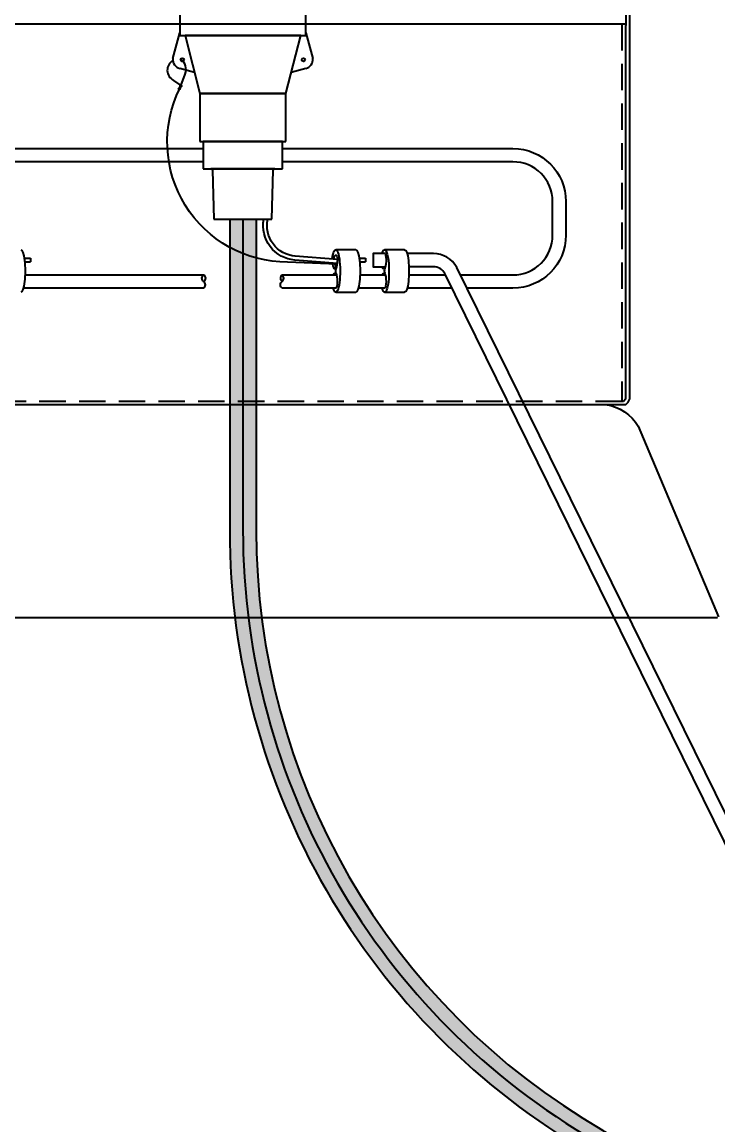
# Model space of a CAD drawing. Header units: feet. Extents: x -208 to 2089, y -974 to 342.
# Drawn here: x 274.48 to 294.19, y 74.68 to 105.92 of the extents above; entities that cross this region are included whole.
import ezdxf
from ezdxf import colors
from ezdxf.entities.mleader import LeaderData, LeaderLine
from ezdxf.math import Vec2, Vec3

# ---------------------------------------------------------------- set-up
doc = ezdxf.new("R2010")
doc.units = ezdxf.units.FT
doc.header["$MEASUREMENT"] = 0
doc.linetypes.add('HIDDEN', pattern=[0.375, 0.25, -0.125])
doc.layers.get('Defpoints').update_dxf_attribs({"color": 5})
for name, color, linetype in [('E-CABL-ACF', 1, 'AC_CABLE_FEEDER'), ('E-CABL-UG4', 64, 'GROUND_WIRE_G4'), ('E-DETL', 7, 'Continuous'), ('E-DETL-1', 7, 'Continuous'), ('E-EQPM-ENCL', 8, 'Continuous'), ('E-GRND', 3, 'Continuous'), ('G-ANNO-TEXT', 1, 'Continuous')]:
    doc.layers.add(name, color=color, linetype=linetype)
doc.styles.add('NEI-A', font='arial.ttf', dxfattribs={"height": 0.1})
doc.linetypes.add('AC_CABLE_FEEDER', pattern='A,0.2,-0.05,0,-0.05,0.2,-0.12,["ACF",Standard,S=0.1,R=0,X=-0.05,Y=-0.05],-0.3,0.2,-0.05,0,-0.05', length=1.22)
doc.linetypes.add('GROUND_WIRE_G4', pattern='A,1,-0.2,["G4",Standard,S=0.1,R=0,X=-0.1,Y=-0.05],-0.2', length=1.4)

msp = doc.modelspace()

# ---------------------------------------------------------------- hatches: boundary and pattern name
at = {"layer": 'E-CABL-ACF', "linetype": 'Continuous'}
h = msp.add_hatch(color=252, dxfattribs=at)
h.dxf.hatch_style = 1
edge = h.paths.add_edge_path()
edge.add_line((322.5310740244892, 59.01513827379364), (322.5310740244892, 59.77147342977392))
edge.add_arc((327.6972090847606, 99.05826094846861), 39.6250000000004, 239.99999999999972, 262.5086998789701, ccw=False)
edge.add_line((307.8847090847602, 64.74200432351), (290.9230495049719, 74.53482304780371))
edge.add_arc((300.735549504972, 91.53057159707319), 19.62499999999992, 179.9999999999999, 239.99999999999972, ccw=False)
edge.add_line((281.1105495049721, 91.53057159707322), (281.1105495049721, 100.3370661707771))
edge.add_line((281.110549504972, 100.3370661707771), (280.360549504972, 100.3370661707771))
edge.add_line((280.360549504972, 100.3370661707771), (280.360549504972, 91.53057159707319))
edge.add_arc((300.735549504972, 91.53057159707319), 20.37499999999997, 180, 239.9999999999997)
edge.add_line((290.548049504972, 73.88530399496534), (307.5097090847602, 64.09248527067163))
edge.add_arc((327.6972090847605, 99.0582609484685), 40.3750000000003, 239.9999999999997, 262.6486332502362)
h = msp.add_hatch(color=252, dxfattribs=at)
h.dxf.hatch_style = 1
edge = h.paths.add_edge_path()
edge.add_line((322.5310740244892, 59.01513827379364), (322.5310740244892, 59.77147342977392))
edge.add_arc((327.6972090847606, 99.05826094846861), 39.6250000000004, 239.99999999999972, 262.5086998789701, ccw=False)
edge.add_line((307.8847090847602, 64.74200432351), (290.9230495049719, 74.53482304780371))
edge.add_arc((300.735549504972, 91.53057159707319), 19.62499999999992, 179.9999999999999, 239.99999999999972, ccw=False)
edge.add_line((281.1105495049721, 91.53057159707322), (281.1105495049721, 100.3370661707771))
edge.add_line((281.110549504972, 100.3370661707771), (280.360549504972, 100.3370661707771))
edge.add_line((280.360549504972, 100.3370661707771), (280.360549504972, 91.53057159707319))
edge.add_arc((300.735549504972, 91.53057159707319), 20.37499999999997, 180, 239.9999999999997)
edge.add_line((290.548049504972, 73.88530399496534), (307.5097090847602, 64.09248527067163))
edge.add_arc((327.6972090847605, 99.0582609484685), 40.3750000000003, 239.9999999999997, 262.6486332502362)

# ---------------------------------------------------------------- linework, layer by layer
at = {"layer": 'Defpoints', "linetype": 'Continuous', "flags": 128}
msp.add_lwpolyline([(280.735549504972, 100.337066170777), (280.735549504972, 91.53057159707316, 0.2679491924311235), (290.7355495049721, 74.21006352138437), (307.6972090847604, 64.41724479709063, 0.09884090696426515), (322.5310740244892, 59.39327577843395, 0.09884090696426515)], format="xyb", dxfattribs=at)
msp.add_lwpolyline([(280.735549504972, 100.337066170777), (280.735549504972, 91.53057159707316, 0.2679491924311235), (290.7355495049721, 74.21006352138437), (307.6972090847604, 64.41724479709063, 0.09884090696426515), (322.5310740244892, 59.39327577843395, 0.09884090696426515)], format="xyb", dxfattribs=at)
at = {"layer": 'E-CABL-ACF', "linetype": 'Continuous', "flags": 128}
for points in [[(280.360549504972, 100.337066170777), (280.360549504972, 91.53057159707316, 0.2679491924311235), (290.5480495049721, 73.8853039949652), (307.5097090847604, 64.09248527067146, 0.09914627132683146), (322.5310740244892, 59.01513827379358, 0.09914627132683146)], [(280.360549504972, 100.337066170777), (280.360549504972, 91.53057159707316, 0.2679491924311235), (290.5480495049721, 73.8853039949652), (307.5097090847604, 64.09248527067146, 0.09914627132683146), (322.5310740244892, 59.01513827379358, 0.09914627132683146)], [(281.110549504972, 100.337066170777), (281.110549504972, 91.53057159707316, 0.2679491924311238), (290.9230495049721, 74.53482304780354), (307.8847090847604, 64.7420043235098, 0.09852973212046658), (322.5310740244892, 59.77147342977386, 0.09852973212046658)], [(281.110549504972, 100.337066170777), (281.110549504972, 91.53057159707316, 0.2679491924311238), (290.9230495049721, 74.53482304780354), (307.8847090847604, 64.7420043235098, 0.09852973212046658), (322.5310740244892, 59.77147342977386, 0.09852973212046658)]]:
    msp.add_lwpolyline(points, format="xyb", dxfattribs=at)
at = {"layer": 'E-CABL-UG4', "linetype": 'Continuous', "flags": 128}
msp.add_lwpolyline([(279.6238609148209, 98.38428364151997, 0.5127015254162051), (279.6238609148209, 98.57178364151997, -0.5127015254162851), (279.6238609148209, 98.75928364151997, -0.5127015254162851), (279.6238609148209, 98.57178364151997, 0.5127015254162851)], format="xyb", dxfattribs=at)
msp.add_lwpolyline([(279.6238609148209, 98.38428364151997, 0.5127015254162051), (279.6238609148209, 98.57178364151997, -0.5127015254162851), (279.6238609148209, 98.75928364151997, -0.5127015254162851), (279.6238609148209, 98.57178364151997, 0.5127015254162851)], format="xyb", dxfattribs=at)
at = {"layer": 'E-DETL', "color": 41}
for p, q in [((278.9533130702837, 112.1758415218174), (278.9533130702837, 105.5376440997223)), ((278.9533130702837, 112.1758415218174), (278.9533130702837, 105.5376440997223)), ((282.5155402953736, 105.5376440997223), (282.5155402953736, 112.1758415218174)), ((282.5155402953736, 105.5376440997223), (282.5155402953736, 112.1758415218174)), ((278.7524870950438, 104.8928634881359), (278.9533130702837, 105.6201290621511)), ((278.7524870950438, 104.8928634881359), (278.9533130702837, 105.6201290621511)), ((282.5155402953736, 105.6201290621511), (282.7163662706135, 104.8928634881359)), ((282.5155402953736, 105.6201290621511), (282.7163662706135, 104.8928634881359)), ((278.9533130702837, 105.5376440997223), (279.0960127045742, 105.5376440997223)), ((278.9533130702837, 105.5376440997223), (279.0960127045742, 105.5376440997223)), ((279.0960127045742, 105.5376440997223), (279.5188476259954, 103.8992617402844)), ((282.372840661083, 105.5376440997223), (279.0960127045742, 105.5376440997223)), ((279.0960127045742, 105.5376440997223), (282.5155402953736, 105.5376440997223)), ((279.0960127045742, 105.5376440997223), (279.5188476259954, 103.8992617402844)), ((282.372840661083, 105.5376440997223), (279.0960127045742, 105.5376440997223)), ((279.0960127045742, 105.5376440997223), (282.5155402953736, 105.5376440997223)), ((281.9500057212789, 103.8992617402844), (282.372840661083, 105.5376440997223)), ((281.9500057212789, 103.8992617402844), (282.372840661083, 105.5376440997223)), ((279.3655564970427, 104.4964755926386), (278.9480490336842, 104.607464256321)), ((279.3655564970427, 104.4964755926386), (278.9480490336842, 104.607464256321)), ((282.5208043319731, 104.607464256321), (282.1032968686146, 104.4964755926386)), ((282.5208043319731, 104.607464256321), (282.1032968686146, 104.4964755926386)), ((279.5188476259954, 103.8992617402844), (279.5188476259954, 102.5356873385956)), ((281.9500057212789, 103.8992617402844), (279.5188476259954, 103.8992617402844)), ((279.5188476259954, 103.8992617402844), (281.9500057212789, 103.8992617402844)), ((279.5188476259954, 103.8992617402844), (279.5188476259954, 102.5356873385956)), ((281.9500057212789, 103.8992617402844), (279.5188476259954, 103.8992617402844)), ((279.5188476259954, 103.8992617402844), (281.9500057212789, 103.8992617402844)), ((281.9500057212789, 102.5356873385956), (281.9500057212789, 103.8992617402844)), ((281.9500057212789, 102.5356873385956), (281.9500057212789, 103.8992617402844)), ((279.5188476259954, 102.5356873385956), (279.6139807400331, 102.5356873385956)), ((279.5188476259954, 102.5356873385956), (279.6139807400331, 102.5356873385956)), ((279.6139807400331, 102.5356873385956), (279.6139807400331, 101.7640626239803)), ((281.8548726256242, 102.5356873385956), (279.6139807400331, 102.5356873385956)), ((279.6139807400331, 102.5356873385956), (281.9500057212789, 102.5356873385956)), ((279.6139807400331, 102.5356873385956), (279.6139807400331, 101.7640626239803)), ((281.8548726256242, 102.5356873385956), (279.6139807400331, 102.5356873385956)), ((279.6139807400331, 102.5356873385956), (281.9500057212789, 102.5356873385956)), ((281.8548726256242, 101.7640626239803), (281.8548726256242, 102.5356873385956)), ((281.8548726256242, 101.7640626239803), (281.8548726256242, 102.5356873385956)), ((279.6139807400331, 101.7640626239803), (279.8253664808205, 101.7640626239803)), ((279.6139807400331, 101.7640626239803), (279.8253664808205, 101.7640626239803)), ((279.8253664808205, 101.7640626239803), (279.8729330378393, 101.721760177093)), ((281.6434868848368, 101.7640626239803), (279.8253664808205, 101.7640626239803)), ((279.8253664808205, 101.7640626239803), (281.8548726256242, 101.7640626239803)), ((279.8253664808205, 101.7640626239803), (279.8729330378393, 101.721760177093)), ((281.6434868848368, 101.7640626239803), (279.8253664808205, 101.7640626239803)), ((279.8253664808205, 101.7640626239803), (281.8548726256242, 101.7640626239803)), ((279.8729330378393, 101.721760177093), (279.9152355582588, 100.337066170777)), ((279.8729330378393, 101.721760177093), (279.9152355582588, 100.337066170777)), ((281.5536178073985, 100.337066170777), (281.595920346201, 101.721760177093)), ((281.5536178073985, 100.337066170777), (281.595920346201, 101.721760177093)), ((281.595920346201, 101.721760177093), (281.6434868848368, 101.7640626239803)), ((281.595920346201, 101.721760177093), (281.6434868848368, 101.7640626239803)), ((279.9152355582588, 100.337066170777), (281.5536178073985, 100.337066170777)), ((279.9152355582588, 100.337066170777), (281.5536178073985, 100.337066170777))]:
    msp.add_line(p, q, dxfattribs=at)
for centre in [(279.0187272542997, 104.8531380483226), (279.0187272542997, 104.8531380483226), (282.4501260929746, 104.8531380483226), (282.4501260929746, 104.8531380483226)]:
    msp.add_circle(centre, 0.04886597132423846, dxfattribs=at)
for centre, radius, start, end in [((279.0162114213127, 104.8638720205527), 0.2653130706517117, 173.7266101157826, 214.4198144140572), ((279.0162114213127, 104.8638720205527), 0.2653130706517117, 173.7266101157826, 214.4198144140572), ((279.0162115307754, 104.8638720478218), 0.2653131763633528, 214.4198059099006, 255.1130102081754), ((279.0162115307754, 104.8638720478218), 0.2653131763633528, 214.4198059099006, 255.1130102081754), ((282.4526418348819, 104.8638720478217), 0.2653131763633028, 284.8869897918231, 325.5801940901053), ((282.4526418348819, 104.8638720478217), 0.2653131763633028, 284.8869897918231, 325.5801940901053), ((282.4526419443446, 104.8638720205527), 0.2653130706517052, 325.5801855859428, 6.273389884218988), ((282.4526419443446, 104.8638720205527), 0.2653130706517052, 325.5801855859428, 6.273389884218988)]:
    msp.add_arc(centre, radius, start, end, dxfattribs=at)
at = {"layer": 'E-DETL-1', "color": 3, "linetype": 'Continuous'}
for p, q in [((284.7393951291475, 98.98768936072082), (284.7226199418474, 98.9360356135432)), ((284.7393951291475, 98.98768936072082), (284.7226199418474, 98.9360356135432)), ((284.7226199418474, 98.93603561349954), (284.7578712383006, 98.93603561349954)), ((284.7226199418474, 98.93603561349954), (284.7578712383006, 98.93603561349954)), ((284.7226199418474, 98.80404061247026), (284.7578712383006, 98.80404061247026)), ((284.75017729509, 98.75928364151986), (284.7226199418474, 98.80404061247026)), ((284.7226199418474, 98.80404061247026), (284.7578712383006, 98.80404061247026)), ((284.75017729509, 98.75928364151986), (284.7226199418474, 98.80404061247026)), ((284.75017729509, 98.75928364151986), (284.7756076701944, 98.75928364151986)), ((284.75017729509, 98.75928364151986), (284.7756076701944, 98.75928364151986))]:
    msp.add_line(p, q, dxfattribs=at)
at = {"layer": 'E-DETL-1', "color": 64, "linetype": 'Continuous', "flags": 128}
for points in [[(272.3673705417489, 102.3373749812879), (279.6139807400331, 102.3373749812879)], [(272.3673705417489, 102.3373749812879), (279.6139807400331, 102.3373749812879)], [(279.6139807400331, 101.9623749812879), (272.3673705417489, 101.9623749812879)], [(279.6139807400331, 101.9623749812879), (272.3673705417489, 101.9623749812879)], [(284.7756076701952, 99.36268936072082), (284.420984166514, 99.36268936072082), (284.420984166514, 98.98768936072082), (284.7776685737684, 98.98768936072082)], [(284.7756076701952, 99.36268936072082), (284.420984166514, 99.36268936072082), (284.420984166514, 98.98768936072082), (284.7776685737684, 98.98768936072082)], [(274.5648727914927, 98.75928364151983), (276.2472835305718, 98.75928364151983)], [(274.5648727914927, 98.75928364151983), (276.2472835305718, 98.75928364151983)], [(276.2472835305718, 98.75928364151983), (279.6238609148207, 98.75928364151983)], [(276.2472835305718, 98.75928364151983), (279.6238609148207, 98.75928364151983)], [(281.8449924508366, 98.75928364151983), (283.3917867020797, 98.75928364151983)], [(281.8449924508366, 98.75928364151983), (283.3917867020797, 98.75928364151983)], [(281.8449924508366, 98.75928364151983), (283.3917867020797, 98.75928364151983)], [(281.8449924508366, 98.75928364151983), (283.3917867020797, 98.75928364151983)], [(284.052374875368, 98.75928364151983), (284.7756076701952, 98.75928364151983)], [(284.052374875368, 98.75928364151983), (284.7756076701952, 98.75928364151983)], [(285.4361958434836, 98.75928364151986), (286.4768422079969, 98.75928364151986)], [(285.4361958434836, 98.75928364151986), (286.4768422079969, 98.75928364151986)], [(279.6238609148207, 98.38428364151986), (276.1994378994395, 98.38428364151986), (274.5170271603604, 98.38428364151986)], [(279.6238609148207, 98.38428364151986), (276.1994378994395, 98.38428364151986), (274.5170271603604, 98.38428364151986)], [(283.3663563269745, 98.38428364151986), (281.8449924508366, 98.38428364151986)], [(283.3663563269745, 98.38428364151986), (281.8449924508366, 98.38428364151986)], [(283.3663563269745, 98.38428364151986), (281.8449924508366, 98.38428364151986)], [(283.3663563269745, 98.38428364151986), (281.8449924508366, 98.38428364151986)], [(284.75017729509, 98.38428364151986), (284.0045292442358, 98.38428364151986)], [(284.75017729509, 98.38428364151986), (284.0045292442358, 98.38428364151986)], [(286.6613339222175, 98.38428364151986), (285.3883502123513, 98.38428364151986)], [(286.6613339222175, 98.38428364151986), (285.3883502123513, 98.38428364151986)]]:
    msp.add_lwpolyline(points, dxfattribs=at)
for points in [[(281.8548726256242, 102.3373749812879), (288.3833131893769, 102.3373749812879, -0.414213562373095), (289.8833131893769, 100.8373749812879), (289.8833131893769, 99.88428364151986, -0.414213562373095), (288.3833131893769, 98.38428364151986), (287.0792599834007, 98.38428364151986)], [(281.8548726256242, 102.3373749812879), (288.3833131893769, 102.3373749812879, -0.414213562373095), (289.8833131893769, 100.8373749812879), (289.8833131893769, 99.88428364151986, -0.414213562373095), (288.3833131893769, 98.38428364151986), (287.0792599834007, 98.38428364151986)], [(286.8947682691801, 98.75928364151986), (288.3833131893769, 98.75928364151986, 0.4142135623730951), (289.508313189377, 99.88428364151986), (289.508313189377, 100.8373749812879, 0.4142135623730951), (288.3833131893769, 101.9623749812879), (281.8548726256242, 101.9623749812879)], [(286.8947682691801, 98.75928364151986), (288.3833131893769, 98.75928364151986, 0.4142135623730951), (289.508313189377, 99.88428364151986), (289.508313189377, 100.8373749812879, 0.4142135623730951), (288.3833131893769, 101.9623749812879), (281.8548726256242, 101.9623749812879)], [(309.5437171785749, 70.13153738564381), (303.5176991240667, 70.13153738564381, -0.2826123188260393), (299.970148772726, 72.18211344424), (286.7904739548763, 98.97127347547587, 0.2746847240447287), (286.1317498603988, 99.3626893607208), (285.3864068441367, 99.3626893607208)], [(309.5437171785749, 70.13153738564381), (303.5176991240667, 70.13153738564381, -0.2826123188260393), (299.970148772726, 72.18211344424), (286.7904739548763, 98.97127347547587, 0.2746847240447287), (286.1317498603988, 99.3626893607208), (285.3864068441367, 99.3626893607208)], [(281.8449924508364, 98.38428364151997, -0.5127015254162051), (281.8449924508364, 98.57178364151994, 0.5127015254162851), (281.8449924508364, 98.75928364151997, 0.5127015254162851), (281.8449924508364, 98.57178364151994, -0.5127015254162851)], [(281.8449924508364, 98.38428364151997, -0.5127015254162051), (281.8449924508364, 98.57178364151994, 0.5127015254162851), (281.8449924508364, 98.75928364151997, 0.5127015254162851), (281.8449924508364, 98.57178364151994, -0.5127015254162851)], [(309.5359533635, 69.73124293048997), (303.5176991240667, 69.72501633646266, -0.275400572893793), (299.6372775089496, 72.00923007567096), (286.4579963536069, 98.79758994392537, 0.2700901300859174), (286.1317498603988, 98.98768936072082), (285.4359254023173, 98.98768936072082)], [(309.5359533635, 69.73124293048997), (303.5176991240667, 69.72501633646266, -0.275400572893793), (299.6372775089496, 72.00923007567096), (286.4579963536069, 98.79758994392537, 0.2700901300859174), (286.1317498603988, 98.98768936072082), (285.4359254023173, 98.98768936072082)]]:
    msp.add_lwpolyline(points, format="xyb", dxfattribs=at)
at = {"layer": 'E-DETL-1', "color": 3, "linetype": 'Continuous'}
for points in [[(285.3155262159949, 99.47344383218223), (284.75017729509, 99.47344383216767)], [(285.3155262159949, 99.47344383218223), (284.75017729509, 99.47344383216767)], [(284.75017729509, 98.26663239376575), (285.3155262159949, 98.26663239378757)], [(284.75017729509, 98.26663239376575), (285.3155262159949, 98.26663239378757)]]:
    msp.add_lwpolyline(points, dxfattribs=at)
at = {"layer": 'E-DETL-1', "color": 3, "linetype": 'Continuous', "extrusion": (0, 0, -1)}
for centre, major_axis, ratio, start_param, end_param in [((284.75017729509, 98.87003811296671), (-1.285730111598085e-17, 0.6034057191992018), 0.2034371952475216, -0.6155585238535926, 3.776677567129982), ((284.75017729509, 98.87003811296671), (-1.285730111598085e-17, 0.6034057191992018), 0.2034371952475216, -0.6155585238535926, 3.776677567129982), ((285.3155262159944, 98.87003811298854), (0, -0.6034057191990028), 0.2034371952475886, 3.141592653589793, 6.283185307179587), ((285.3155262159944, 98.87003811298854), (0, -0.6034057191990028), 0.2034371952475886, 3.141592653589793, 6.283185307179587), ((284.7226199418469, 98.56833525340988), (-1.100997363969844e-14, 0.2357053590621092), 0.3341109435686149, -0.6264485090081179, 1.392219672879946e-13), ((284.7226199418469, 98.56833525340988), (-1.100997363969844e-14, 0.2357053590621092), 0.3341109435686149, -0.6264485090081179, 1.392219672879946e-13)]:
    msp.add_ellipse(centre, major_axis=major_axis, ratio=ratio, start_param=start_param, end_param=end_param, dxfattribs=at)
at = {"layer": 'E-DETL-1', "color": 3, "linetype": 'Continuous'}
for centre, major_axis, ratio, start_param, end_param in [((284.7065940893426, 99.17174097256719), (1.233619804444354e-14, 0.2812967402166964), 0.3341109435685822, 3.71956504028885, 5.458536364026103), ((284.7065940893426, 99.17174097256719), (1.233619804444354e-14, 0.2812967402166964), 0.3341109435685822, 3.71956504028885, 5.458536364026103), ((284.7226199418469, 99.17174097256719), (1.100997363969844e-14, 0.2357053590621092), 0.3341109435686149, 2.466828951750789, 3.141592653589933), ((284.7226199418469, 99.17174097256719), (1.100997363969844e-14, 0.2357053590621092), 0.3341109435686149, 2.466828951750789, 3.141592653589933), ((284.8034437080323, 98.87003811296671), (-1.403083997100191e-15, 0.0931652905120951), 0.6930341515250549, 0.7820721365866139, 2.359520516723306), ((284.8034437080323, 98.87003811296671), (-1.403083997100191e-15, 0.0931652905120951), 0.6930341515250549, 0.7820721365866139, 2.359520516723306), ((284.7065940893426, 98.56833525336623), (1.175389498612154e-14, 0.2812967402166429), 0.3341109435686458, -1.570796326794883, -0.5779723865359663), ((284.7065940893426, 98.56833525336623), (1.175389498612154e-14, 0.2812967402166429), 0.3341109435686458, -1.570796326794883, -0.5779723865359663), ((284.75017729509, 98.56833525336623), (0, -0.184051611843131), 0.2738422828485129, 6.283185307179586, 7.853981633974483), ((284.75017729509, 98.56833525336623), (0, -0.184051611843131), 0.2738422828485129, 6.283185307179586, 7.853981633974483)]:
    msp.add_ellipse(centre, major_axis=major_axis, ratio=ratio, start_param=start_param, end_param=end_param, dxfattribs=at)
at = {"layer": 'E-EQPM-ENCL', "color": 7, "ltscale": 5}
for points in [[(206.3989509035027, 124.9485952989309), (206.2855380659182, 124.9485952989309), (206.2855380659182, 95.24532384097861), (206.330875970979, 95.15451188099192), (206.3989509035027, 95.08643694846816), (291.5822642284141, 95.08643694846816), (291.6503391609379, 95.15451188099192), (291.6958132158638, 95.24532384097861), (291.6958132158638, 124.9485952989309), (291.5822642284141, 124.9485952989309)], [(206.3989509035027, 124.9485952989309), (206.2855380659182, 124.9485952989309), (206.2855380659182, 95.24532384097861), (206.330875970979, 95.15451188099192), (206.3989509035027, 95.08643694846816), (291.5822642284141, 95.08643694846816), (291.6503391609379, 95.15451188099192), (291.6958132158638, 95.24532384097861), (291.6958132158638, 124.9485952989309), (291.5822642284141, 124.9485952989309)], [(291.5822642284141, 124.9485952989309), (291.5822642284141, 105.8195392597575)], [(291.5822642284141, 124.9485952989309), (291.5822642284141, 105.8195392597575)], [(291.5822642284141, 105.8650133146834), (206.2855380659182, 105.8650133146834)], [(291.5822642284141, 105.8650133146834), (206.2855380659182, 105.8650133146834)]]:
    msp.add_lwpolyline(points, dxfattribs=at)
at = {"layer": 'E-EQPM-ENCL', "linetype": 'HIDDEN', "ltscale": 3}
for points in [[(291.4688513908296, 105.8650133146834), (291.4688513908296, 95.17724890845486)], [(291.4688513908296, 105.8650133146834), (291.4688513908296, 95.17724890845486)], [(291.4688513908296, 95.17724890845486), (206.5123637410873, 95.17724890845486)], [(291.4688513908296, 95.17724890845486), (206.5123637410873, 95.17724890845486)]]:
    msp.add_lwpolyline(points, dxfattribs=at)
at = {"layer": 'E-EQPM-ENCL', "ltscale": 5}
msp.add_lwpolyline([(291.5822642284141, 95.24532384097861), (291.5822642284141, 105.8195392597575)], dxfattribs=at)
msp.add_lwpolyline([(291.5822642284141, 95.24532384097861), (291.5822642284141, 105.8195392597575)], dxfattribs=at)
at = {"layer": 'E-EQPM-ENCL', "linetype": 'Continuous', "ltscale": 2}
msp.add_lwpolyline([(203.775125874504, 89.05826094846816), (206.047730798742, 94.47026094846817, -0.3011931925953308), (206.971730798742, 95.08643694846816), (291.0094843331749, 95.08643694846816, -0.2307079521796871), (291.933484333175, 94.47026094846817), (294.2018013734431, 89.06847215051107)], format="xyb", dxfattribs=at)
msp.add_lwpolyline([(203.775125874504, 89.05826094846816), (206.047730798742, 94.47026094846817, -0.3011931925953308), (206.971730798742, 95.08643694846816), (291.0094843331749, 95.08643694846816, -0.2307079521796871), (291.933484333175, 94.47026094846817), (294.2018013734431, 89.06847215051107)], format="xyb", dxfattribs=at)
at = {"layer": 'E-EQPM-ENCL', "linetype": 'HIDDEN', "ltscale": 5}
msp.add_lwpolyline([(291.5822642284141, 95.24532384097861), (291.5141892958904, 95.17724890845486), (291.4688513908296, 95.17724890845486)], dxfattribs=at)
msp.add_lwpolyline([(291.5822642284141, 95.24532384097861), (291.5141892958904, 95.17724890845486), (291.4688513908296, 95.17724890845486)], dxfattribs=at)
at = {"layer": 'E-EQPM-ENCL', "linetype": 'Continuous', "ltscale": 2}
msp.add_lwpolyline([(203.775125874504, 89.05826094846816), (294.1774843331749, 89.05826094846816)], dxfattribs=at)
msp.add_lwpolyline([(203.775125874504, 89.05826094846816), (294.1774843331749, 89.05826094846816)], dxfattribs=at)
at = {"layer": 'E-GRND'}
for p, q in [((274.7232911795911, 99.23800036143041), (274.7232911795911, 99.12480058613653)), ((274.7232911795911, 99.23800036143041), (274.7232911795911, 99.12480058613653)), ((284.2107932634665, 99.23800036143041), (284.2107932634665, 99.12480058613653)), ((284.2107932634665, 99.23800036143041), (284.2107932634665, 99.12480058613653)), ((275.9470513247003, 98.75928364151986), (276.2472835305711, 98.75928364151986)), ((275.9470513247003, 98.75928364151986), (276.2472835305711, 98.75928364151986)), ((283.3663563269745, 99.02088954285063), (283.3387989737319, 98.9360356135432)), ((283.3663563269745, 99.02088954285063), (283.3387989737319, 98.9360356135432)), ((283.3387989737319, 98.93603561349954), (283.3740502701851, 98.93603561349954)), ((283.3387989737319, 98.93603561349954), (283.3740502701851, 98.93603561349954)), ((283.3387989737319, 98.80404061247026), (283.3740502701851, 98.80404061247026)), ((283.3663563269745, 98.75928364151986), (283.3387989737319, 98.80404061247026)), ((283.3387989737319, 98.80404061247026), (283.3740502701851, 98.80404061247026)), ((283.3663563269745, 98.75928364151986), (283.3387989737319, 98.80404061247026)), ((283.3663563269745, 99.02088954285063), (283.4021001659637, 99.02088954285063)), ((283.3663563269745, 99.02088954285063), (283.4021001659637, 99.02088954285063)), ((283.3663563269745, 98.75928364151986), (283.3917867020789, 98.75928364151986)), ((283.3663563269745, 98.75928364151986), (283.3917867020789, 98.75928364151986))]:
    msp.add_line(p, q, dxfattribs=at)
at = {"layer": 'E-GRND', "flags": 128}
for points in [[(283.4089454425315, 99.05945758724033), (281.9987376586208, 99.11967403256736, -0.5565621175140216), (278.9484733773663, 104.0386294997939), (279.1034471793097, 104.449897254106)], [(283.4089454425315, 99.05945758724033), (281.9987376586208, 99.11967403256736, -0.5565621175140216), (278.9484733773663, 104.0386294997939), (279.1034471793097, 104.449897254106)], [(283.4123038602713, 99.08617525564813), (282.2097438820778, 99.17837919367557, -0.4477691073643826), (281.3247316106003, 100.337066170777, -0.4477691073643826)], [(283.4123038602713, 99.08617525564813), (282.2097438820778, 99.17837919367557, -0.4477691073643826), (281.3247316106003, 100.337066170777, -0.4477691073643826)], [(283.4159010229938, 99.19943170023157), (282.2183978709566, 99.29124791598821, -0.4553600553897276), (281.4402795811127, 100.337066170777)], [(283.4159010229938, 99.19943170023157), (282.2183978709566, 99.29124791598821, -0.4553600553897276), (281.4402795811127, 100.337066170777)]]:
    msp.add_lwpolyline(points, format="xyb", dxfattribs=at)
at = {"layer": 'E-GRND', "linetype": 'Continuous', "flags": 128}
msp.add_lwpolyline([(278.7709001376223, 104.2700839371773), (279.0090412645021, 104.1063004761906), (278.9532389283321, 104.1175625028486), (278.9809676102144, 104.088973019593), (278.947026931993, 104.0960093641967), (278.9747678080955, 104.0674621899992), (278.9408149356541, 104.0744562255446), (278.9685558117564, 104.0459090513473), (278.9346029393152, 104.0529030868926), (278.9623438154175, 104.0243559126953), (278.890977168362, 104.0392340090899)], dxfattribs=at)
msp.add_lwpolyline([(278.7709001376223, 104.2700839371773), (279.0090412645021, 104.1063004761906), (278.9532389283321, 104.1175625028486), (278.9809676102144, 104.088973019593), (278.947026931993, 104.0960093641967), (278.9747678080955, 104.0674621899992), (278.9408149356541, 104.0744562255446), (278.9685558117564, 104.0459090513473), (278.9346029393152, 104.0529030868926), (278.9623438154175, 104.0243559126953), (278.890977168362, 104.0392340090899)], dxfattribs=at)
at = {"layer": 'E-GRND'}
for points in [[(283.9317052478793, 99.47344383218223), (283.3663563269745, 99.47344383216767)], [(283.9317052478793, 99.47344383218223), (283.3663563269745, 99.47344383216767)], [(274.5414925750184, 99.23800036143041), (274.7232911795911, 99.23800036143041)], [(274.5414925750184, 99.23800036143041), (274.7232911795911, 99.23800036143041)], [(274.5554806216181, 99.12480058613653), (274.7232911795911, 99.12480058613653)], [(274.5554806216181, 99.12480058613653), (274.7232911795911, 99.12480058613653)], [(284.0289946588938, 99.23800036143041), (284.2107932634665, 99.23800036143041)], [(284.0289946588938, 99.23800036143041), (284.2107932634665, 99.23800036143041)], [(284.0429827054935, 99.12480058613653), (284.2107932634665, 99.12480058613653)], [(284.0429827054935, 99.12480058613653), (284.2107932634665, 99.12480058613653)], [(283.3663563269745, 98.26663239376575), (283.9317052478793, 98.26663239378757)], [(283.3663563269745, 98.26663239376575), (283.9317052478793, 98.26663239378757)]]:
    msp.add_lwpolyline(points, dxfattribs=at)
at = {"layer": 'E-GRND', "linetype": 'Continuous'}
for centre, radius, start, end in [((278.9135961889993, 104.5555926678076), 0.3191823904050451, 120.3840937397911, 243.4443115222283), ((278.9135961889993, 104.5555926678076), 0.3191823904050451, 120.3840937397911, 243.4443115222283), ((278.7709795672806, 104.5762675628612), 0.3556742441943705, 339.1882974839841, 55.46745720687304), ((278.7709795672806, 104.5762675628612), 0.3556742441943705, 339.1882974839841, 55.46745720687304)]:
    msp.add_arc(centre, radius, start, end, dxfattribs=at)
at = {"layer": 'E-GRND', "extrusion": (0, 0, -1)}
for centre, major_axis, ratio, start_param, end_param in [((274.4442031640035, 98.87003811298854), (0, -0.6034057191990029), 0.2034371952475886, 3.141592653589793, 6.283185307179587), ((274.4442031640035, 98.87003811298854), (0, -0.6034057191990029), 0.2034371952475886, 3.141592653589793, 6.283185307179587), ((283.3663563269745, 98.87003811296671), (-9.758549086624702e-17, 0.6034057191992004), 0.203437195247522, -0.9702957704143688, 3.776677567129983), ((283.3663563269745, 98.87003811296671), (-9.758549086624702e-17, 0.6034057191992004), 0.203437195247522, -0.9702957704143688, 3.776677567129983), ((283.9317052478789, 98.87003811298854), (0, -0.6034057191990029), 0.2034371952475886, 3.141592653589793, 6.283185307179587), ((283.9317052478789, 98.87003811298854), (0, -0.6034057191990029), 0.2034371952475886, 3.141592653589793, 6.283185307179587), ((283.3663563269745, 99.17174097256719), (-5.757497138073197e-16, 0.150851429841812), 0.3341109434754694, -1.334963189044482, 1.570796326794898), ((283.3663563269745, 99.17174097256719), (-5.757497138073197e-16, 0.150851429841812), 0.3341109434754694, -1.334963189044482, 1.570796326794898), ((283.3663563269745, 99.17174097256719), (1.574437277964439e-15, 0.1508514298418113), 0.3341109434754586, 3.141592653589761, 3.898960084715598), ((283.3663563269745, 99.17174097256719), (1.574437277964439e-15, 0.1508514298418113), 0.3341109434754586, 3.141592653589761, 3.898960084715598), ((283.3387989737314, 98.56833525340988), (-1.603736737452424e-14, 0.2357053590621092), 0.3341109435685767, -0.6264485090081343, 2.031708135064036e-13), ((283.3387989737314, 98.56833525340988), (-1.603736737452424e-14, 0.2357053590621092), 0.3341109435685767, -0.6264485090081343, 2.031708135064036e-13)]:
    msp.add_ellipse(centre, major_axis=major_axis, ratio=ratio, start_param=start_param, end_param=end_param, dxfattribs=at)
at = {"layer": 'E-GRND'}
for centre, major_axis, ratio, start_param, end_param in [((283.3387989737314, 99.17174097256719), (1.081234987926588e-14, 0.2357053590621092), 0.3341109435686145, 2.044085402534359, 3.141592653589931), ((283.3387989737314, 99.17174097256719), (1.081234987926588e-14, 0.2357053590621092), 0.3341109435686145, 2.044085402534359, 3.141592653589931), ((283.3227731212271, 99.17174097256719), (1.393932867609364e-14, 0.2812967402166993), 0.3341109435685789, 3.719565040288868, 4.712388980384707), ((283.3227731212271, 99.17174097256719), (1.393932867609364e-14, 0.2812967402166993), 0.3341109435685789, 3.719565040288868, 4.712388980384707), ((283.4196227399168, 98.87003811296671), (-1.410668234922484e-15, 0.0931652905120951), 0.6930341515250552, 0.7820721365866139, 2.359520516723306), ((283.4196227399168, 98.87003811296671), (-1.410668234922484e-15, 0.0931652905120951), 0.6930341515250552, 0.7820721365866139, 2.359520516723306), ((283.3227731212271, 98.56833525336623), (9.971041190060475e-15, 0.281296740216646), 0.3341109435686422, -1.570796326794885, -0.577972386535985), ((283.3227731212271, 98.56833525336623), (9.971041190060475e-15, 0.281296740216646), 0.3341109435686422, -1.570796326794885, -0.577972386535985), ((283.3663563269745, 98.56833525336623), (7.392539107778639e-16, 0.184051611843131), 0.2738422828485129, 3.141592653589809, 4.712388980384691), ((283.3663563269745, 98.56833525336623), (7.392539107778639e-16, 0.184051611843131), 0.2738422828485129, 3.141592653589809, 4.712388980384691)]:
    msp.add_ellipse(centre, major_axis=major_axis, ratio=ratio, start_param=start_param, end_param=end_param, dxfattribs=at)

# ---------------------------------------------------------------- leaders
at = {"layer": 'G-ANNO-TEXT'}
ml = msp.add_multileader_mtext('Standard', dxfattribs=at)
ml.set_content('(TYP.) UNISTRUT & HARDWARE, SECURE TO ENCLOSURE WALL OF STRUCTURE OR USE EXISTING ENCLOSURE SUPPORT STRUT BRACKETS.', color=256, style='NEI-A')
ml.set_leader_properties()
ml.build(insert=Vec2(0, 0))
ml.multileader.update_dxf_attribs({"dogleg_length": 0.0625, "arrow_head_size": 1})
ctx = ml.context
ctx.base_point, ctx.char_height, ctx.arrow_head_size, ctx.landing_gap_size, ctx.plane_origin = Vec3(295.2047417872924, 106.4060010636481), 1.6, 1, 0.0625, Vec3(322.4902709441961, 110.4418145533652)
notes = []
notes.append((ctx, [(1, (1, 1, 0), (295.1422417872924, 106.4060010636481), (1, 0), 0.0625, [(0, [(291.195813215806, 110.5508426919092)], 0, [])])]))
ctx.mtext.insert, ctx.mtext.width, ctx.mtext.defined_height, ctx.mtext.flow_direction = Vec3(295.2672417872924, 107.2196436284503), 44.96455506211954, 12.40864463658932, 5
for ctx, leaders in notes:
    for number, flags, end, landing, length, lines in leaders:
        leader = LeaderData()
        leader.index, (leader.has_last_leader_line, leader.has_dogleg_vector, leader.attachment_direction) = number, flags
        leader.last_leader_point, leader.dogleg_vector, leader.dogleg_length = Vec3(end), Vec3(landing), length
        for number, points, colour, breaks in lines:
            line = LeaderLine()
            line.index, line.vertices, line.color, line.breaks = number, Vec3.list(points), colors.encode_raw_color(colour), breaks
            leader.lines.append(line)
        ctx.leaders.append(leader)

doc.saveas('drawing.dxf')
